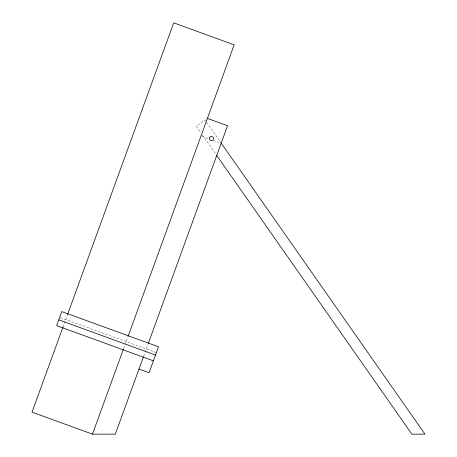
<?xml version="1.0" encoding="UTF-8"?>
<svg xmlns="http://www.w3.org/2000/svg" width="457" height="457" viewBox="0 0 457 457"><rect width="100%" height="100%" fill="white"/><g stroke="black" fill="none" stroke-linecap="round" stroke-linejoin="round"><path stroke-width="0.34" stroke-dasharray="2.29 1.71" d="M62.992 327.052L67.567 314.49M123.63 348.554L128.023 336.489M143.721 356.054L148.028 344.212M202.131 136.375L208.255 138.602M213.333 140.453L219.851 142.824M60.335 317.609L156.397 352.57M205.816 121.151L205.044 120.048L196.259 126.201L200.943 132.884M206.604 122.276L221.217 143.144M202.417 134.992L216.075 154.5"/><path stroke-width="0.69" d="M62.94 327.201L32.019 412.145L92.474 434.15L115.295 434.15L143.487 356.706M67.567 314.49L173.711 22.85L234.167 44.855L128.126 336.209M92.474 434.15L123.396 349.205M148.228 343.675L227.552 125.732L207.398 118.397M58.77 319.843L155.5 355.049M153.392 360.824L56.668 325.618L61.775 311.588L158.505 346.794L149.062 372.723L138.991 369.056M221.217 143.144L424.981 434.15L411.888 434.15L216.487 155.083M209.952 137.054L209.323 138.574L209.952 140.088L211.465 140.716L212.985 140.088L213.613 138.574L212.985 137.054L211.465 136.426L209.952 137.054"/></g></svg>
